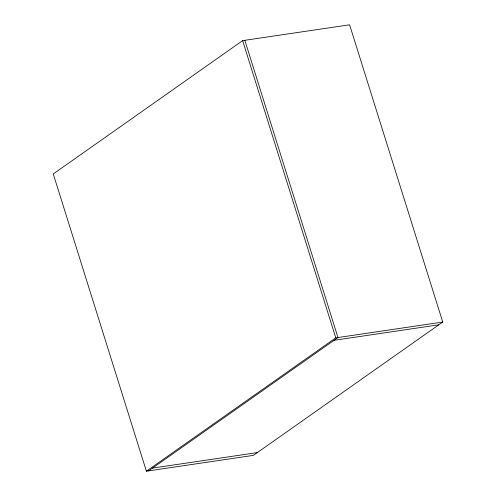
<?xml version="1.0" encoding="UTF-8"?>
<svg xmlns="http://www.w3.org/2000/svg" width="496" height="496" viewBox="0 0 496 496"><rect width="100%" height="100%" fill="white"/><g stroke="black" fill="none" stroke-linecap="round" stroke-linejoin="round"><path stroke-width="0.74" d="M242.631 40.622L53.258 173.96L146.407 471.2L253.369 455.378L442.742 322.04L349.593 24.8L242.631 40.622L335.78 337.863L146.407 471.2M148.589 470.878L337.968 337.54L244.819 40.3M335.78 337.863L442.742 322.04M334.019 340.318L438.799 324.818M152.532 468.1L257.312 452.594"/></g></svg>
